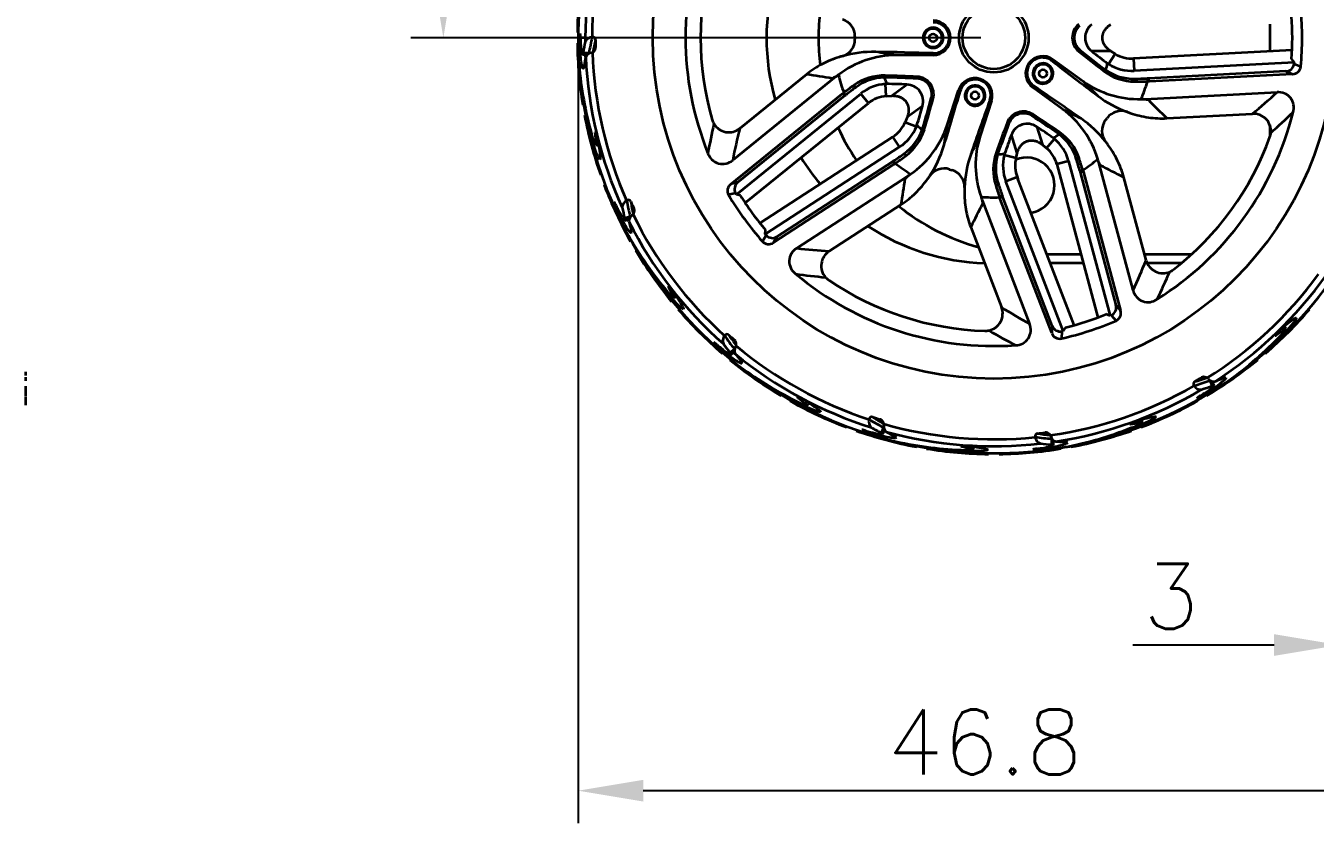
# Model space of a CAD drawing. Header units: millimetres. Extents: x 3171 to 3496, y 686 to 979.
# Drawn here: x 3382.2 to 3456.5, y 741.8 to 787.7 of the extents above; entities that cross this region are included whole.
import ezdxf

# ---------------------------------------------------------------- set-up
doc = ezdxf.new("R2010")
doc.units = ezdxf.units.MM
doc.header["$LTSCALE"] = 0.5
doc.layers.add('尺寸线', color=3, linetype='Continuous', lineweight=13)
doc.layers.add('粗实线', color=7, linetype='Continuous', lineweight=35)
doc.styles.add('数字和字母', font='romans.shx')
doc.dimstyles.new('轮趣标注1比1', dxfattribs={"dimscale": 1.5, "dimtxt": 2.5, "dimasz": 2.5, "dimexe": 1.25, "dimexo": 0.5, "dimtad": 1, "dimdec": 1, "dimdsep": 46, "dimtxsty": '数字和字母', "dimcen": 2.5, "dimadec": 0, "dimazin": 2, "dimtfac": 1, "dimtmove": 0, "dimatfit": 3, "dimfxl": 1, "dimtolj": 1, "dimarcsym": 0})

# ---------------------------------------------------------------- blocks, each defined once
blk = doc.blocks.new('*D51')
at = {"layer": 'Defpoints', "color": 0}
for p in [(3438.021, 898.746), (3406.306, 787.046), (3438.021, 787.046)]:
    blk.add_point(p, dxfattribs=at)
at = {"layer": '尺寸线', "color": 0, "lineweight": -2}
for p, q in [((3437.271, 898.746), (3404.431, 898.746)), ((3406.306, 894.996), (3406.306, 790.796)), ((3437.271, 787.046), (3404.431, 787.046))]:
    blk.add_line(p, q, dxfattribs=at)
at = {"layer": '尺寸线', "color": 0}
for points in [[(3406.931, 894.996), (3405.681, 894.996), (3406.306, 898.746)], [(3405.681, 790.796), (3406.931, 790.796), (3406.306, 787.046)]]:
    blk.add_solid(points, dxfattribs=at)
at = {"layer": '尺寸线', "color": 0, "insert": (3403.493, 842.896), "char_height": 3.75, "attachment_point": 5, "rotation": 90, "style": '数字和字母'}
blk.add_mtext('\\A1;111.7', dxfattribs=at)
blk = doc.blocks.new('*D52')
at = {"layer": 'Defpoints', "color": 0}
for p in [(3457.921, 759.708), (3460.921, 759.708), (3457.921, 752.044)]:
    blk.add_point(p, dxfattribs=at)
at = {"layer": '尺寸线', "color": 0, "lineweight": -2}
for p, q in [((3457.921, 758.958), (3457.921, 750.169)), ((3460.921, 758.958), (3460.921, 750.169)), ((3454.171, 752.044), (3446.034, 752.044)), ((3460.921, 752.044), (3457.921, 752.044)), ((3464.671, 752.044), (3468.421, 752.044))]:
    blk.add_line(p, q, dxfattribs=at)
at = {"layer": '尺寸线', "color": 0}
for points in [[(3454.171, 751.419), (3454.171, 752.669), (3457.921, 752.044)], [(3464.671, 752.669), (3464.671, 751.419), (3460.921, 752.044)]]:
    blk.add_solid(points, dxfattribs=at)
at = {"layer": '尺寸线', "color": 0, "insert": (3448.227, 754.857), "char_height": 3.75, "attachment_point": 5, "style": '数字和字母'}
blk.add_mtext('\\A1;3', dxfattribs=at)
blk = doc.blocks.new('*D53')
at = {"layer": 'Defpoints', "color": 0}
for p in [(3414.072, 787.046), (3460.921, 759.708), (3414.072, 743.646)]:
    blk.add_point(p, dxfattribs=at)
at = {"layer": '尺寸线', "color": 0, "lineweight": -2}
for p, q in [((3414.072, 786.296), (3414.072, 741.771)), ((3460.921, 758.958), (3460.921, 741.771)), ((3457.171, 743.646), (3417.822, 743.646))]:
    blk.add_line(p, q, dxfattribs=at)
at = {"layer": '尺寸线', "color": 0}
for points in [[(3417.822, 744.271), (3417.822, 743.021), (3414.072, 743.646)], [(3457.171, 743.021), (3457.171, 744.271), (3460.921, 743.646)]]:
    blk.add_solid(points, dxfattribs=at)
at = {"layer": '尺寸线', "color": 0, "insert": (3437.497, 746.459), "char_height": 3.75, "attachment_point": 5, "style": '数字和字母'}
blk.add_mtext('\\A1;46.8', dxfattribs=at)

msp = doc.modelspace()

# ---------------------------------------------------------------- linework, layer by layer
at = {"layer": '粗实线'}
for p, q in [((3453.921, 787.836), (3453.921, 786.257)), ((3414.025, 787.346), (3414.042, 787.346)), ((3414.042, 787.346), (3414.074, 787.346)), ((3414.203, 787.061), (3414.203, 787.046)), ((3414.479, 787.046), (3414.203, 787.046)), ((3415.028, 787.046), (3415.035, 787.038)), ((3435.455, 787.047), (3435.522, 787.047)), ((3414.042, 786.746), (3414.025, 786.746)), ((3414.074, 786.746), (3414.042, 786.746)), ((3414.216, 786.719), (3414.159, 786.725)), ((3414.236, 786.444), (3414.171, 786.45)), ((3414.317, 786.078), (3414.578, 786.051)), ((3414.694, 786.152), (3414.357, 786.187)), ((3414.502, 785.927), (3414.492, 786.06)), ((3414.689, 786.126), (3414.694, 786.152)), ((3415.063, 786.425), (3415.078, 786.487)), ((3434.522, 786.047), (3432.397, 786.047)), ((3434.525, 786.154), (3434.522, 786.047)), ((3442.977, 786.353), (3442.913, 786.266)), ((3444.759, 786.278), (3443.659, 786.278)), ((3445.008, 786.122), (3444.637, 785.529)), ((3445.008, 786.122), (3444.759, 786.278)), ((3455.206, 786.325), (3446.076, 785.846)), ((3440.097, 785.537), (3440.043, 785.577)), ((3441.374, 785.714), (3441.439, 785.798)), ((3441.439, 785.798), (3443.159, 784.549)), ((3444.637, 785.529), (3444.572, 785.57)), ((3446.076, 785.846), (3446.113, 785.147)), ((3455.329, 785.631), (3446.113, 785.147)), ((3455.177, 785.816), (3455.329, 785.631)), ((3455.329, 785.631), (3455.322, 785.551)), ((3455.322, 785.551), (3455.709, 785.391)), ((3428.904, 784.791), (3422.976, 779.992)), ((3427.233, 784.939), (3423.388, 781.825)), ((3431.707, 784.763), (3431.763, 784.762)), ((3431.763, 784.762), (3431.761, 784.869)), ((3433.605, 784.694), (3433.605, 784.802)), ((3437.228, 784.606), (3437.249, 784.67)), ((3444.427, 785.216), (3444.365, 785.128)), ((3444.472, 785.182), (3444.427, 785.216)), ((3446.131, 784.685), (3446.133, 784.523)), ((3446.865, 784.699), (3446.868, 784.522)), ((3446.924, 784.699), (3446.865, 784.699)), ((3454.847, 785.115), (3446.924, 784.699)), ((3446.924, 784.699), (3446.929, 784.523)), ((3455.235, 784.958), (3446.989, 784.525)), ((3454.847, 785.115), (3455.235, 784.958)), ((3414.325, 783.855), (3414.285, 783.859)), ((3422.868, 778.617), (3429.284, 783.815)), ((3423.187, 778.018), (3430.359, 783.826)), ((3429.283, 783.816), (3429.38, 783.888)), ((3429.439, 783.712), (3429.331, 783.852)), ((3429.486, 783.747), (3429.38, 783.888)), ((3430.072, 784.19), (3429.975, 784.32)), ((3430.799, 783.283), (3430.359, 783.826)), ((3431.777, 784.385), (3431.854, 784.39)), ((3431.825, 783.687), (3431.777, 784.385)), ((3432.119, 783.708), (3433.008, 784.354)), ((3435.333, 782.006), (3435.989, 784.027)), ((3436.092, 783.997), (3435.989, 784.027)), ((3440.325, 784.27), (3440.264, 784.181)), ((3441.984, 782.932), (3440.264, 784.181)), ((3446.722, 783.512), (3454.34, 783.91)), ((3446.989, 784.523), (3446.868, 784.522)), ((3414.338, 783.174), (3414.354, 783.177)), ((3414.354, 783.177), (3414.386, 783.183)), ((3423.273, 778.719), (3429.439, 783.712)), ((3423.694, 777.529), (3430.799, 783.283)), ((3429.439, 783.712), (3429.486, 783.747)), ((3431.825, 783.687), (3432.119, 783.708)), ((3433.912, 783.11), (3433.022, 782.464)), ((3434.42, 783.572), (3434.522, 783.539)), ((3437.89, 783.41), (3437.234, 781.388)), ((3437.79, 783.446), (3437.89, 783.41)), ((3414.458, 782.586), (3414.442, 782.583)), ((3414.49, 782.592), (3414.458, 782.586)), ((3433.022, 782.464), (3432.912, 782.191)), ((3440.212, 782.547), (3440.275, 782.635)), ((3447.988, 782.41), (3452.929, 782.669)), ((3432.912, 782.191), (3433.561, 781.929)), ((3433.59, 782.001), (3433.561, 781.929)), ((3433.915, 781.8), (3433.898, 781.746)), ((3433.915, 781.8), (3434.016, 781.765)), ((3438.893, 782.119), (3438.791, 782.152)), ((3440.495, 781.921), (3440.834, 780.876)), ((3441.742, 781.52), (3441.806, 781.606)), ((3453.921, 782.021), (3453.921, 781.332)), ((3414.972, 781.082), (3414.9, 781.089)), ((3415.087, 781.533), (3415.044, 781.537)), ((3415.081, 780.869), (3415.267, 780.849)), ((3415.237, 781.014), (3415.089, 781.03)), ((3415.279, 780.736), (3415.247, 780.852)), ((3432.21, 781.34), (3424.543, 776.361)), ((3432.591, 780.754), (3432.21, 781.34)), ((3439.372, 780.401), (3439.033, 781.446)), ((3440.834, 780.876), (3441.059, 780.687)), ((3441.059, 780.687), (3441.509, 781.223)), ((3441.45, 781.273), (3441.509, 781.223)), ((3441.742, 781.52), (3441.788, 781.487)), ((3432.591, 780.754), (3424.852, 775.727)), ((3432.848, 780.369), (3432.942, 780.236)), ((3438.26, 780.388), (3438.157, 780.42)), ((3438.241, 780.335), (3438.26, 780.388)), ((3438.623, 780.285), (3438.641, 780.36)), ((3439.301, 780.116), (3438.623, 780.285)), ((3439.301, 780.116), (3439.372, 780.401)), ((3442.774, 780.063), (3442.928, 780.111)), ((3432.25, 779.736), (3425.323, 775.239)), ((3432.199, 779.914), (3425.545, 775.593)), ((3432.246, 779.948), (3432.199, 779.914)), ((3432.199, 779.914), (3432.298, 779.769)), ((3432.348, 779.804), (3432.246, 779.948)), ((3432.348, 779.804), (3432.251, 779.735)), ((3442.328, 779.938), (3441.652, 779.757)), ((3441.652, 779.757), (3444.019, 770.926)), ((3442.328, 779.938), (3444.717, 771.023)), ((3443.156, 779.412), (3442.987, 779.36)), ((3442.987, 779.36), (3443.005, 779.305)), ((3443.005, 779.305), (3443.174, 779.354)), ((3443.156, 779.412), (3443.192, 779.299)), ((3446.047, 772.496), (3444.072, 779.863)), ((3415.37, 779.12), (3415.386, 779.126)), ((3415.386, 779.126), (3415.416, 779.137)), ((3423.273, 778.719), (3422.868, 778.617)), ((3426.663, 774.917), (3433.059, 779.072)), ((3438.281, 778.603), (3438.128, 778.551)), ((3439.369, 779.015), (3438.716, 778.764)), ((3442.023, 770.148), (3438.716, 778.764)), ((3442.645, 770.479), (3439.369, 779.015)), ((3443.005, 779.305), (3445.058, 771.641)), ((3443.19, 779.299), (3445.327, 771.321)), ((3446.791, 774.225), (3445.511, 779.001)), ((3415.591, 778.562), (3415.575, 778.557)), ((3415.621, 778.573), (3415.591, 778.562)), ((3423.145, 778.087), (3422.738, 777.988)), ((3423.187, 778.018), (3423.145, 778.087)), ((3423.418, 777.958), (3423.187, 778.018)), ((3438.522, 777.909), (3438.355, 777.852)), ((3438.393, 777.738), (3438.355, 777.852)), ((3438.54, 777.854), (3438.374, 777.795)), ((3438.54, 777.854), (3438.522, 777.909)), ((3441.384, 770.447), (3438.54, 777.854)), ((3417.301, 777.141), (3417.289, 777.204)), ((3428.537, 774.744), (3432.684, 777.437)), ((3437.349, 777.679), (3440.081, 770.557)), ((3441.355, 770.03), (3438.394, 777.738)), ((3416.407, 777.065), (3416.352, 777.047)), ((3416.538, 776.822), (3416.476, 776.801)), ((3417.074, 776.741), (3416.752, 776.636)), ((3416.76, 776.521), (3417.009, 776.602)), ((3416.99, 776.458), (3416.927, 776.575)), ((3417.081, 776.715), (3417.074, 776.741)), ((3424.904, 775.667), (3424.684, 775.31)), ((3424.852, 775.727), (3424.865, 775.966)), ((3424.904, 775.667), (3424.852, 775.727)), ((3436.691, 776.135), (3438.465, 771.515)), ((3417.09, 775.308), (3417.105, 775.316)), ((3417.105, 775.316), (3417.145, 775.339)), ((3425.545, 775.593), (3425.323, 775.239)), ((3417.405, 774.796), (3417.39, 774.788)), ((3417.458, 774.827), (3417.405, 774.796)), ((3417.672, 774.493), (3417.633, 774.481)), ((3443.049, 774.546), (3441.084, 774.546)), ((3449.395, 774.546), (3446.705, 774.546)), ((3443.183, 774.046), (3441.276, 774.046)), ((3443.183, 774.046), (3441.276, 774.046)), ((3448.82, 774.046), (3446.856, 774.046)), ((3448.82, 774.046), (3446.856, 774.046)), ((3419.312, 772.681), (3419.272, 772.668)), ((3419.391, 772.222), (3419.322, 772.2)), ((3419.66, 772.268), (3419.518, 772.223)), ((3419.577, 772.073), (3419.755, 772.13)), ((3419.812, 772.031), (3419.735, 772.124)), ((3419.447, 771.851), (3419.459, 771.862)), ((3419.459, 771.862), (3419.484, 771.883)), ((3419.845, 771.402), (3419.833, 771.392)), ((3419.87, 771.423), (3419.845, 771.402)), ((3445.058, 771.641), (3445.327, 771.321)), ((3456.198, 771.403), (3456.173, 771.424)), ((3456.211, 771.393), (3456.198, 771.403)), ((3441.384, 770.447), (3441.355, 770.03)), ((3444.717, 771.023), (3444.494, 771.11)), ((3444.79, 771.054), (3444.717, 771.023)), ((3444.79, 771.054), (3445.062, 770.735)), ((3454.841, 770.269), (3454.765, 770.439)), ((3454.857, 770.506), (3454.773, 770.42)), ((3441.945, 770.13), (3441.913, 769.712)), ((3442.023, 770.148), (3441.945, 770.13)), ((3442.152, 770.35), (3442.023, 770.148)), ((3454.263, 769.942), (3454.28, 769.902)), ((3454.637, 770.33), (3454.698, 770.194)), ((3454.711, 770.067), (3454.741, 770.001)), ((3422.336, 769.137), (3422.292, 769.098)), ((3422.554, 768.968), (3422.505, 768.924)), ((3423.077, 769.112), (3422.825, 768.885)), ((3422.879, 768.783), (3423.074, 768.959)), ((3423.093, 769.091), (3423.077, 769.112)), ((3423.121, 769.569), (3423.084, 769.622)), ((3422.368, 768.857), (3422.378, 768.869)), ((3422.378, 768.869), (3422.399, 768.894)), ((3422.838, 768.484), (3422.827, 768.471)), ((3422.859, 768.508), (3422.838, 768.484)), ((3423.115, 768.819), (3423.01, 768.901)), ((3453.205, 768.485), (3453.185, 768.509)), ((3453.216, 768.472), (3453.205, 768.485)), ((3453.644, 768.895), (3453.665, 768.87)), ((3453.665, 768.87), (3453.676, 768.858)), ((3382.245, 767.58), (3382.245, 767.794)), ((3382.245, 767.278), (3382.245, 767.487)), ((3450.038, 767.475), (3449.977, 767.456)), ((3452.633, 768.12), (3452.649, 768.084)), ((3382.245, 766.407), (3382.245, 766.959)), ((3424.537, 767.301), (3424.507, 767.275)), ((3450.435, 766.749), (3450.462, 766.69)), ((3450.484, 767.3), (3450.459, 767.291)), ((3450.459, 767.291), (3450.597, 766.982)), ((3450.711, 767.002), (3450.605, 767.241)), ((3450.75, 767.237), (3450.64, 767.162)), ((3382.245, 765.986), (3382.245, 766.368)), ((3382.245, 765.879), (3382.245, 765.984)), ((3425.764, 766.415), (3425.772, 766.429)), ((3425.772, 766.429), (3425.788, 766.457)), ((3426.292, 766.129), (3426.284, 766.115)), ((3426.308, 766.157), (3426.292, 766.129)), ((3426.773, 766.314), (3426.741, 766.285)), ((3427.258, 766.078), (3427.147, 765.978)), ((3427.262, 765.865), (3427.401, 765.99)), ((3427.493, 765.923), (3427.385, 765.976)), ((3449.752, 766.13), (3449.735, 766.158)), ((3449.76, 766.116), (3449.752, 766.13)), ((3450.207, 766.594), (3450.23, 766.541)), ((3450.255, 766.458), (3450.271, 766.43)), ((3450.271, 766.43), (3450.279, 766.416)), ((3427.031, 765.926), (3426.977, 765.878)), ((3429.533, 764.6), (3429.538, 764.615)), ((3429.538, 764.615), (3429.549, 764.646)), ((3431.518, 765.02), (3431.463, 765.053)), ((3431.663, 764.584), (3431.525, 764.275)), ((3431.686, 764.572), (3431.663, 764.584)), ((3445.902, 764.814), (3445.902, 764.771)), ((3446.362, 764.747), (3446.362, 764.674)), ((3446.402, 765.017), (3446.402, 764.868)), ((3446.494, 764.646), (3446.505, 764.616)), ((3446.505, 764.616), (3446.511, 764.6)), ((3446.674, 765.088), (3446.562, 765.044)), ((3446.562, 764.878), (3446.562, 765.065)), ((3430.102, 764.41), (3430.097, 764.395)), ((3430.113, 764.44), (3430.102, 764.41)), ((3430.976, 764.305), (3430.952, 764.252)), ((3431.244, 764.239), (3431.218, 764.18)), ((3431.617, 764.203), (3431.723, 764.443)), ((3431.817, 764.332), (3431.688, 764.364)), ((3441.039, 764.279), (3440.975, 764.287)), ((3441.375, 763.938), (3441.349, 763.94)), ((3441.349, 763.94), (3441.349, 763.601)), ((3441.461, 763.573), (3441.461, 763.835)), ((3441.592, 763.772), (3441.461, 763.749)), ((3443.671, 763.814), (3443.671, 763.773)), ((3445.941, 764.411), (3445.93, 764.441)), ((3445.947, 764.395), (3445.941, 764.411)), ((3433.559, 763.467), (3433.562, 763.483)), ((3433.562, 763.483), (3433.574, 763.549)), ((3433.733, 763.524), (3433.717, 763.487)), ((3434.153, 763.379), (3434.15, 763.363)), ((3434.159, 763.411), (3434.153, 763.379)), ((3436.178, 763.531), (3436.16, 763.492)), ((3436.571, 763.282), (3436.542, 763.216)), ((3436.717, 763.513), (3436.656, 763.377)), ((3436.807, 763.32), (3436.883, 763.491)), ((3436.995, 763.467), (3436.875, 763.472)), ((3437.722, 763.067), (3437.722, 763.099)), ((3437.722, 763.05), (3437.722, 763.067)), ((3438.322, 763.099), (3438.322, 763.067)), ((3438.322, 763.067), (3438.322, 763.05)), ((3440.835, 763.406), (3440.835, 763.348)), ((3441.107, 763.455), (3441.107, 763.389)), ((3441.89, 763.379), (3441.885, 763.411)), ((3441.893, 763.363), (3441.89, 763.379)), ((3442.474, 763.524), (3442.481, 763.483)), ((3442.481, 763.483), (3442.484, 763.467))]:
    msp.add_line(p, q, dxfattribs=at)
for centre, radius in [((3438.021, 787.046), 19.65), ((3438.021, 787.046), 2), ((3438.021, 787.046), 1.8), ((3434.521, 787.046), 0.225), ((3440.853, 784.989), 0.225), ((3436.94, 783.717), 0.225)]:
    msp.add_circle(centre, radius, dxfattribs=at)
for centre, radius, start, end in [((3438.021, 787.046), 23.143, 158.09081, 179.90885), ((3438.021, 787.046), 23.542, 158.72335, 180.00153), ((3438.021, 787.046), 23.949, 163.64667, 180.00153), ((3438.021, 787.046), 17.765, 157.97954, 202.02353), ((3438.021, 787.046), 16.9, 163.76462, 196.23844), ((3438.021, 787.046), 23.998, 170.71782, 179.28525), ((3438.021, 787.046), 23.981, 170.71831, 179.28476), ((3437.921, 787.046), 13, 164.04772, 195.95535), ((3437.921, 787.046), 13, 164.04772, 195.95535), ((3440.421, 787.046), 12.5, 172.75384, 180), ((3438.021, 787.046), 17.2, 355.89776, 4.1053), ((3438.021, 787.046), 17.765, 354.65543, 5.34763), ((3429.022, 787.14), 1, 359.40437, 74.18156), ((3434.521, 787.046), 0.587, 0.00153, 180.00153), ((3434.521, 787.046), 0.524, 0.00153, 180.00153), ((3434.517, 787.04), 1.005, 0.36418, 89.7035), ((3434.552, 787.035), 0.903, 0.71004, 91.65888), ((3443.542, 787.046), 1.003, 128.87957, 231.1235), ((3443.535, 787.046), 0.89, 128.8535, 231.14957), ((3444.261, 787.046), 0.976, 128.07571, 231.92736), ((3438.021, 787.046), 23.949, 180.00153, 183.73697), ((3414.952, 787.094), 0.798, 165.41963, 183.49678), ((3419.274, 786.928), 5.12, 178.68393, 182.26953), ((3413.412, 787.102), 0.792, 357.00165, 14.11349), ((3436.633, 787.762), 22.441, 181.82867, 182.49171), ((3424.12, 784.601), 9.891, 167.04572, 170.76826), ((3438.021, 787.046), 23.542, 180.00153, 180.55569), ((3414.899, 786.619), 0.464, 92.64447, 154.6029), ((3424.416, 784.634), 9.84, 165.59419, 171.12875), ((3414.923, 786.938), 0.151, 45.74006, 104.15243), ((3424.52, 784.461), 9.765, 165.36785, 169.66648), ((3414.9, 786.932), 0.172, 358.68423, 38.29451), ((3438.021, 787.046), 22.95, 180.29524, 181.3955), ((3440.421, 787.046), 12.5, 180, 187.24865), ((3429.022, 786.952), 1, 285.79188, 0.59908), ((3438.021, 787.046), 8, 179.40437, 180.59908), ((3434.521, 787.046), 0.587, 180.00153, 0.00153), ((3434.521, 787.046), 0.524, 180.00153, 0.00153), ((3434.517, 787.051), 1.005, 270.26966, 359.73342), ((3434.552, 787.056), 0.903, 268.309, 359.40047), ((3438.021, 787.046), 23.998, 180.71782, 189.28525), ((3438.021, 787.046), 23.981, 180.71831, 189.28476), ((3436.619, 787.644), 22.479, 182.34188, 183.04296), ((3414.221, 786.176), 0.136, 314.27957, 4.77576), ((3414.878, 785.781), 0.4, 96.63653, 158.49827), ((3414.669, 785.933), 0.22, 73.73504, 83.4925), ((3414.745, 786.497), 0.33, 285.21961, 296.66319), ((3414.737, 786.51), 0.345, 296.93796, 345.45916), ((3438.021, 787.046), 23.143, 182.09081, 203.90885), ((3414.826, 786.482), 0.252, 346.30616, 1.09627), ((3432.417, 780.548), 5.498, 90.20719, 127.46622), ((3431.08, 779.631), 6.605, 88.83023, 105.68813), ((3426.736, 534.856), 251.418, 88.22465, 88.9794), ((3397.247, 568.841), 220.031, 80.80757, 81.11926), ((3490.233, 845.165), 75.553, 231.22105, 232.61996), ((3490.446, 845.379), 75.745, 231.19358, 232.5878), ((3488.867, 843.592), 72.998, 231.73474, 232.64106), ((3445.98, 787.678), 1.834, 238.00153, 273.00153), ((3436.003, 787.371), 21.961, 184.92516, 195.51222), ((3414.206, 785.426), 0.222, 315.02291, 6.32311), ((3424.127, 784.086), 9.796, 169.16382, 171.99017), ((3438.021, 787.046), 23.542, 182.72335, 204.55569), ((3430.653, 780.704), 5.444, 117.70003, 128.92423), ((3430.908, 780.224), 5.987, 107.49943, 117.72423), ((3431.025, 779.874), 6.356, 105.80846, 107.56168), ((3440.86, 784.991), 1.005, 144.36418, 233.7035), ((3440.834, 785.016), 0.903, 144.71004, 235.65888), ((3440.853, 784.983), 1.005, 54.26966, 143.73342), ((3440.822, 784.999), 0.903, 52.309, 143.40047), ((3440.853, 784.989), 0.587, 144.00153, 324.00153), ((3440.853, 784.989), 0.524, 144.00153, 324.00153), ((3440.853, 784.989), 0.587, 324.00153, 144.00153), ((3440.853, 784.989), 0.524, 324.00153, 144.00153), ((3595.384, 984.439), 251.418, 232.22465, 232.9794), ((3438.021, 787.046), 6.715, 343.88071, 347.29893), ((3445.98, 787.678), 2.534, 238.00153, 273.00153), ((3454.837, 785.602), 0.488, 271.18372, 353.94255), ((3455.224, 785.446), 0.488, 271.19797, 353.54419), ((3393.46, 565.937), 221.591, 80.84467, 81.23348), ((3430.86, 780.324), 4.876, 113.62889, 116.05141), ((3432.12, 780.57), 5.305, 125.05872, 127.24537), ((3438.021, 787.046), 9.2, 193.41131, 200.07836), ((3431.695, 781.906), 2.964, 88.71327, 125.47523), ((3431.803, 781.871), 2.894, 91.90225, 126.73094), ((3438.021, 787.046), 6.715, 199.88071, 203.29893), ((3429.942, 709.338), 75.553, 87.22105, 88.61996), ((3429.896, 709.04), 75.745, 87.19358, 88.5878), ((3433.554, 783.801), 1.003, 344.87957, 87.1235), ((3433.56, 783.805), 0.89, 344.8535, 87.14957), ((3436.944, 783.712), 1.005, 72.36418, 161.7035), ((3436.959, 783.743), 0.903, 72.71004, 163.65888), ((3436.94, 783.75), 0.903, 340.309, 71.40047), ((3436.933, 783.716), 1.005, 342.26977, 71.71714), ((3446.375, 789.009), 5.498, 234.20719, 271.46622), ((3599.266, 939.611), 220.031, 224.80757, 225.11926), ((3446.161, 787.486), 2.964, 232.71327, 269.47523), ((3446.094, 787.578), 2.894, 235.90225, 270.73094), ((3444.936, 866.312), 81.636, 270.83852, 271.35411), ((3436.07, 787.239), 22.045, 188.81702, 196.19708), ((3438.021, 787.046), 23.949, 187.64667, 207.73697), ((3459.809, 742.613), 51.279, 125.57749, 126.39852), ((3479.018, 718.854), 81.636, 126.83852, 127.35411), ((3431.953, 781.857), 2.534, 94.00153, 129.00153), ((3430.123, 711.413), 72.998, 87.73474, 88.64106), ((3432.973, 783.378), 0.976, 344.07571, 87.92736), ((3194.57, 854.266), 251.537, 343.02383, 343.77822), ((3436.94, 783.717), 0.587, 72.00153, 252.00153), ((3436.94, 783.717), 0.524, 72.00153, 252.00153), ((3436.94, 783.717), 0.587, 252.00153, 72.00153), ((3436.94, 783.717), 0.524, 252.00153, 72.00153), ((3298.861, 576.282), 251.537, 55.02383, 55.77822), ((3446.512, 835.8), 51.279, 269.57749, 270.39852), ((3438.021, 787.046), 9.2, 337.41131, 344.07836), ((3430.791, 809.309), 34.636, 309.72406, 312.83572), ((3454.418, 783.028), 0.886, 342.08119, 95.07557), ((3431.953, 781.857), 1.834, 94.00153, 129.00153), ((3363.648, 802.902), 72.998, 343.36201, 344.26833), ((3361.318, 803.421), 75.748, 343.41529, 344.80946), ((3361.619, 803.371), 75.553, 343.38311, 344.78201), ((3674.381, 698.383), 251.418, 160.22465, 160.9794), ((3447.995, 788.965), 6.605, 232.83023, 249.68813), ((3446.603, 788.817), 5.305, 269.05872, 271.24537), ((3447.766, 788.275), 4.876, 257.62889, 260.05141), ((3604.036, 939.735), 221.591, 224.84467, 225.23348), ((3438.021, 787.046), 23.998, 190.71782, 199.28525), ((3438.021, 787.046), 23.981, 190.71831, 199.28476), ((3422.755, 782.6), 1, 196.23844, 210.21152), ((3439.727, 781.795), 1.003, 56.87957, 159.1235), ((3439.725, 781.802), 0.89, 56.8535, 159.14957), ((3398.745, 719.157), 75.748, 55.41529, 56.80946), ((3398.885, 719.428), 75.553, 55.38311, 56.78201), ((3438.736, 778.495), 5.498, 16.53641, 53.79641), ((3342.75, 586.517), 220.059, 62.88408, 63.19572), ((3439.296, 776.985), 6.581, 38.2888, 55.20552), ((3438.021, 787.046), 8, 323.40437, 324.59908), ((3445.357, 781.833), 1, 69.79188, 144.59908), ((3447.897, 788.737), 6.356, 249.80846, 251.56168), ((3447.786, 788.384), 5.987, 251.49943, 261.72423), ((3447.71, 787.846), 5.444, 261.70003, 272.92423), ((3438.021, 787.046), 17.765, 301.97954, 346.02353), ((3452.985, 781.67), 1, 354.21152, 93.00153), ((3429.896, 808.868), 36.404, 311.41978, 314.16763), ((3415.096, 781.557), 0.0553, 142.49747, 200.50093), ((3412.772, 780.527), 2.516, 6.60833, 24.99652), ((3457.421, 774.168), 36.404, 167.41978, 170.16763), ((3422.755, 782.6), 1, 210.21152, 309.00153), ((3456.956, 773.285), 34.636, 165.72406, 168.83572), ((3440.421, 787.046), 12.5, 204.49579, 214.43776), ((3431.211, 782.879), 1.834, 303.00153, 338.00153), ((3431.211, 782.879), 2.534, 303.00153, 338.00153), ((3431.178, 782.73), 2.893, 305.26587, 340.10708), ((3431.179, 782.617), 2.963, 306.52209, 343.29556), ((3430.11, 783.723), 5.498, 304.53641, 341.79641), ((3438.021, 787.046), 6.715, 228.70414, 232.12236), ((3217.866, 815.688), 220.059, 350.88408, 351.19572), ((3509.43, 755.349), 75.553, 159.22105, 160.61996), ((3509.699, 755.213), 75.745, 159.19358, 160.5878), ((3439.95, 781.111), 0.976, 56.07571, 159.92736), ((3399.959, 721.213), 72.998, 55.36201, 56.26833), ((3440.119, 779.17), 2.963, 18.52209, 55.29556), ((3445.247, 781.681), 1, 143.40437, 218.18156), ((3452.985, 781.67), 1, 340.23844, 354.21152), ((3416.682, 781.834), 1.871, 190.37839, 211.06247), ((3427.08, 782.332), 12.062, 183.77628, 186.1958), ((3414.9, 780.96), 0.202, 333.24836, 20.29524), ((3428.846, 782.725), 6.581, 326.2888, 343.20552), ((3632.946, 680.838), 220.031, 152.80757, 153.11926), ((3442.469, 779.708), 5.498, 162.20719, 199.46622), ((3507.512, 756.162), 72.998, 159.73474, 160.64106), ((3438.021, 787.046), 6.715, 300.70414, 304.12236), ((3439.881, 779.282), 2.534, 15.00153, 50.00153), ((3440.011, 779.205), 2.893, 17.26587, 52.10708), ((3439.405, 777.087), 6.431, 36.53732, 38.18101), ((3439.748, 777.335), 6.008, 26.3483, 36.58568), ((3438.021, 787.046), 16.9, 307.76462, 340.23844), ((3427.251, 781.892), 12.028, 185.12695, 187.56527), ((3422.394, 780.659), 0.886, 198.08119, 311.07557), ((3437.921, 787.046), 13, 212.12004, 220.40426), ((3437.921, 787.046), 13, 212.12004, 220.40426), ((3385.814, 847.131), 81.667, 304.64906, 305.16445), ((3402.494, 821.496), 51.279, 305.60455, 306.42558), ((3442.929, 778.153), 6.605, 160.83023, 177.68813), ((3440.955, 779.441), 2.964, 160.71327, 197.47523), ((3441.022, 779.533), 2.894, 163.90225, 198.73094), ((3438.021, 787.046), 6.715, 271.88071, 275.29893), ((3441.081, 779.672), 2.534, 166.00153, 201.00153), ((3441.081, 779.672), 1.834, 166.00153, 201.00153), ((3439.921, 778.546), 1.6, 278.43933, 113.68653), ((3439.881, 779.282), 1.834, 15.00153, 50.00153), ((3394.278, 763.903), 51.279, 17.60455, 18.42558), ((3438.021, 787.046), 9.2, 231.9247, 238.59175), ((3435.151, 778.516), 1, 71.40437, 146.18156), ((3438.021, 787.046), 8, 251.40437, 252.59908), ((3435.33, 778.458), 1, 357.79188, 72.59908), ((3364.744, 755.962), 81.667, 16.64906, 17.16445), ((3438.021, 787.046), 9.2, 303.9247, 310.59175), ((3438.989, 778.338), 5.305, 16.75426, 18.94442), ((3439.853, 777.391), 4.889, 27.96971, 30.38201), ((3344.174, 582.078), 221.467, 62.76964, 63.15868), ((3440.253, 777.584), 5.445, 15.08008, 26.35704), ((3423.163, 778.229), 0.488, 127.19797, 209.54419), ((3423.568, 778.33), 0.488, 127.18372, 209.94255), ((3214.084, 812.961), 221.467, 350.76964, 351.15868), ((3429.405, 782.32), 4.889, 315.96971, 318.38201), ((3430.038, 783.434), 5.305, 304.75426, 306.94442), ((3429.319, 782.403), 6.008, 314.3483, 324.58568), ((3428.977, 782.652), 6.431, 324.53732, 326.18101), ((3515.544, 804.964), 81.636, 198.83852, 199.35411), ((3437.921, 778.546), 1.55, 9.5497, 27.90196), ((3437.921, 778.546), 1.55, 9.5497, 27.90196), ((3438.021, 787.046), 23.998, 200.71782, 209.28525), ((3438.021, 787.046), 23.981, 200.71831, 209.28476), ((3438.021, 787.046), 17.765, 210.65543, 221.34763), ((3438.021, 787.046), 17.2, 211.89776, 220.1053), ((3429.712, 781.999), 5.445, 303.08008, 314.35704), ((3442.68, 778.176), 6.356, 177.80846, 179.56168), ((3442.311, 778.173), 5.987, 179.49943, 189.72423), ((3438.021, 787.046), 9.2, 265.41131, 272.07836), ((3442.357, 779.432), 5.305, 197.05872, 199.24537), ((3487.012, 794.037), 51.279, 197.57749, 198.39852), ((3418.377, 778.166), 2.313, 194.75299, 208.91584), ((3415.517, 777.088), 0.792, 21.00327, 38.111), ((3436.462, 787.135), 22.441, 205.79047, 206.49171), ((3417.072, 777.251), 0.464, 116.64447, 178.6029), ((3426.316, 779.158), 9.891, 191.04572, 194.76826), ((3416.963, 777.553), 0.149, 19.76213, 128.19377), ((3426.573, 779.309), 9.84, 189.59419, 195.12875), ((3438.021, 787.046), 22.95, 204.29524, 205.3955), ((3426.739, 779.193), 9.765, 189.36785, 193.66648), ((3416.968, 777.085), 0.345, 320.93796, 9.45916), ((3417.061, 777.097), 0.252, 10.30616, 25.09627), ((3440.421, 787.046), 12.5, 230.91542, 254.74419), ((3441.776, 778.079), 5.444, 189.70003, 200.92423), ((3634.539, 676.34), 221.591, 152.84467, 153.23348), ((3442.201, 778.158), 4.876, 185.62889, 188.05141), ((3436.497, 787.022), 22.479, 206.34188, 207.04296), ((3416.633, 776.571), 0.136, 338.27959, 28.77575), ((3417.393, 776.477), 0.4, 120.63653, 182.49827), ((3426.533, 778.691), 9.796, 193.16382, 195.99017), ((3438.021, 787.046), 23.542, 206.72335, 228.55569), ((3417.141, 776.531), 0.22, 97.73504, 107.4925), ((3416.981, 777.077), 0.33, 309.21961, 320.66319), ((3438.021, 787.046), 23.143, 206.09081, 227.90885), ((3436.045, 786.522), 21.961, 208.92516, 219.51222), ((3416.923, 775.88), 0.222, 339.02293, 30.3231), ((3425.266, 775.993), 0.488, 222.05546, 304.8244), ((3437.921, 787.046), 13, 236.61095, 268.10094), ((3437.921, 787.046), 13, 236.61095, 268.10094), ((3438.021, 787.046), 23.949, 209.28379, 210.71928), ((3425.044, 775.639), 0.488, 222.46371, 304.80026), ((3427.118, 774.157), 0.886, 120.9273, 233.92207), ((3430.784, 809.306), 34.635, 263.16732, 266.28084), ((3438.021, 787.046), 23.998, 210.71782, 219.28525), ((3438.021, 787.046), 23.981, 210.71831, 219.28476), ((3436.16, 786.428), 22.045, 212.81702, 220.19708), ((3438.021, 787.046), 23.949, 211.64667, 231.73697), ((3429.076, 773.901), 1, 123.00153, 221.79154), ((3414.614, 787.042), 34.635, 335.16732, 338.28084), ((3447.759, 774.477), 1, 195.00153, 293.79154), ((3438.021, 787.046), 23.949, 307.64667, 327.73697), ((3438.021, 787.046), 17.765, 229.97954, 274.02353), ((3431.767, 809.475), 36.403, 261.8354, 264.58332), ((3414.757, 788.029), 36.403, 333.8354, 336.58332), ((3447.759, 774.477), 1, 293.79154, 307.76462), ((3438.021, 787.046), 23.143, 302.09081, 323.90885), ((3438.021, 787.046), 23.542, 302.72335, 324.55569), ((3419.311, 772.707), 0.0553, 166.50706, 224.49333), ((3417.607, 770.821), 2.516, 30.6084, 48.99645), ((3429.944, 778.289), 12.062, 207.77628, 210.1958), ((3429.076, 773.901), 1, 221.79154, 235.76462), ((3438.021, 787.046), 16.9, 235.76462, 268.23844), ((3420.647, 773.606), 1.871, 214.37821, 235.06275), ((3419.374, 772.082), 0.202, 357.24982, 44.29428), ((3430.279, 777.957), 12.028, 209.12695, 211.56527), ((3446.91, 772.694), 0.886, 192.9273, 305.92207), ((3438.021, 787.046), 23.998, 220.71782, 229.28525), ((3438.021, 787.046), 23.981, 220.71831, 229.28476), ((3437.532, 771.154), 1, 282.21152, 21.00153), ((3456.96, 800.802), 34.636, 237.72406, 240.83572), ((3444.591, 771.5), 0.488, 294.05546, 16.8244), ((3444.86, 771.18), 0.488, 294.46371, 16.80026), ((3438.021, 787.046), 23.981, 310.71831, 319.28476), ((3438.021, 787.046), 23.998, 310.71782, 319.28525), ((3439.266, 770.21), 0.886, 270.0812, 23.07557), ((3441.844, 770.607), 0.488, 199.18372, 281.94255), ((3438.021, 787.046), 17.765, 282.65543, 293.34763), ((3438.021, 787.046), 17.2, 283.89776, 292.1053), ((3456.291, 768.44), 2.516, 126.6084, 144.99645), ((3447.87, 780.296), 12.028, 305.12695, 307.56527), ((3422.867, 769.577), 0.464, 140.64447, 202.6029), ((3422.645, 769.809), 0.149, 43.76213, 152.19377), ((3430.71, 775.322), 9.84, 213.59419, 219.12875), ((3438.021, 787.046), 22.95, 228.29524, 229.3955), ((3430.908, 775.283), 9.765, 213.36785, 217.66648), ((3437.532, 771.154), 1, 268.23844, 282.21152), ((3456.264, 801.517), 36.404, 239.41978, 242.16763), ((3441.816, 770.19), 0.488, 199.19797, 281.54419), ((3438.749, 785.136), 21.961, 304.92516, 315.51222), ((3438.83, 785.26), 22.045, 308.81702, 316.19708), ((3454.238, 769.937), 0.0553, 262.50714, 320.49329), ((3447.574, 779.929), 12.062, 303.77628, 306.1958), ((3453.204, 771.172), 1.871, 310.37821, 331.06275), ((3454.853, 770.065), 0.202, 93.24984, 140.29427), ((3423.687, 770.943), 2.313, 218.75299, 232.91584), ((3421.513, 768.795), 0.792, 45.00327, 62.111), ((3436.561, 786.494), 22.441, 229.79047, 230.49171), ((3436.639, 786.404), 22.479, 230.34188, 231.04296), ((3430.537, 775.079), 9.891, 215.04572, 218.76826), ((3423.475, 769.001), 0.4, 144.63653, 206.49827), ((3423.223, 768.947), 0.22, 121.73504, 131.4925), ((3422.92, 769.432), 0.252, 34.30616, 49.09627), ((3422.84, 769.383), 0.345, 344.93796, 33.45916), ((3422.855, 769.381), 0.33, 333.21961, 344.66319), ((3438.021, 787.046), 23.143, 230.09081, 251.90885), ((3422.742, 768.777), 0.136, 2.2796, 52.77575), ((3438.021, 787.046), 23.998, 230.71782, 239.28525), ((3438.021, 787.046), 23.981, 230.71831, 239.28476), ((3430.924, 774.74), 9.796, 217.16382, 219.99017), ((3438.021, 787.046), 23.542, 230.72335, 252.55569), ((3436.429, 785.763), 21.961, 232.92516, 243.51222), ((3423.289, 768.264), 0.222, 3.02294, 54.32309), ((3438.021, 787.046), 23.981, 300.71831, 309.28476), ((3438.021, 787.046), 23.998, 300.71782, 309.28525), ((3438.021, 787.046), 22.95, 300.29524, 301.3955), ((3447.01, 776.646), 9.765, 285.36785, 289.66648), ((3450.107, 767.241), 0.252, 106.30616, 121.09627), ((3450.128, 767.15), 0.345, 56.93796, 105.45916), ((3451.332, 767.231), 0.222, 75.02294, 126.32309), ((3436.573, 785.725), 22.045, 236.81702, 244.19708), ((3438.021, 787.046), 23.949, 235.64667, 255.73697), ((3438.021, 787.046), 23.143, 278.09081, 299.90885), ((3438.021, 787.046), 23.542, 278.72335, 300.55569), ((3438.021, 787.046), 23.949, 283.64667, 303.73697), ((3449.663, 767.096), 0.149, 115.76213, 224.19377), ((3446.912, 776.47), 9.84, 285.59419, 291.12875), ((3449.952, 767.236), 0.464, 212.64447, 274.6029), ((3447.09, 776.23), 9.891, 287.04572, 290.76826), ((3450.135, 767.163), 0.33, 45.21961, 56.66319), ((3450.688, 767.636), 0.4, 216.63653, 278.49827), ((3450.661, 767.379), 0.22, 193.73504, 203.4925), ((3450.675, 766.87), 0.136, 74.27959, 124.77575), ((3447.532, 776.494), 9.796, 289.16382, 291.99017), ((3438.021, 787.046), 23.998, 240.71782, 249.28525), ((3438.021, 787.046), 23.981, 240.71831, 249.28476), ((3427.616, 767.701), 1.871, 238.37821, 259.06275), ((3426.761, 766.336), 0.0553, 190.50723, 248.49323), ((3425.971, 763.921), 2.516, 54.60839, 72.99645), ((3434.204, 775.761), 12.062, 231.77628, 234.1958), ((3427.073, 765.791), 0.202, 21.24983, 68.29427), ((3434.645, 775.594), 12.028, 233.12695, 235.56527), ((3438.021, 787.046), 23.981, 290.71831, 299.28476), ((3438.021, 787.046), 23.998, 290.71782, 299.28525), ((3448.906, 768.438), 2.313, 290.75299, 304.91584), ((3450.278, 765.706), 0.792, 117.00327, 134.111), ((3438.095, 785.486), 22.441, 301.79047, 302.49171), ((3438.205, 785.533), 22.479, 302.34188, 303.04296), ((3431.282, 764.924), 0.464, 164.64447, 226.6029), ((3430.985, 765.045), 0.149, 67.76213, 176.19377), ((3436.111, 773.362), 9.84, 237.59419, 243.12875), ((3436.051, 773.069), 9.891, 239.04572, 242.76826), ((3438.021, 787.046), 22.95, 252.29524, 253.3955), ((3436.308, 773.407), 9.765, 237.36785, 241.66648), ((3431.39, 764.812), 0.252, 58.30616, 73.09627), ((3431.336, 764.736), 0.345, 8.93796, 57.45916), ((3431.864, 764.493), 0.22, 145.73504, 155.4925), ((3432.073, 764.645), 0.4, 168.63653, 230.49827), ((3431.351, 764.74), 0.33, 357.21961, 8.66319), ((3438.021, 787.046), 23.143, 254.09081, 275.90885), ((3437.909, 785.005), 21.961, 280.92516, 291.51222), ((3438.034, 785.086), 22.045, 284.81702, 292.19708), ((3447.144, 762.617), 2.516, 102.60834, 120.99651), ((3445.877, 764.821), 0.0553, 238.49733, 296.50104), ((3443.853, 776.658), 12.062, 279.77628, 282.1958), ((3445.435, 766.369), 1.871, 286.37839, 307.06247), ((3446.491, 764.687), 0.202, 69.24835, 116.29524), ((3444.273, 776.874), 12.028, 281.12695, 283.56527), ((3438.021, 787.046), 23.998, 250.71782, 259.28525), ((3438.021, 787.046), 23.981, 250.71831, 259.28476), ((3431.476, 766.505), 2.313, 242.75299, 256.91584), ((3430.363, 763.658), 0.792, 69.00327, 86.111), ((3436.912, 785.947), 22.441, 253.79047, 254.49171), ((3437.019, 785.897), 22.479, 254.34188, 255.04296), ((3431.494, 764.142), 0.136, 26.27958, 76.77576), ((3436.543, 772.918), 9.796, 241.16382, 243.99017), ((3438.021, 787.046), 23.542, 254.72335, 276.55569), ((3437.089, 785.227), 21.961, 256.92516, 267.51222), ((3432.202, 763.896), 0.222, 27.02292, 78.3231), ((3440.542, 764.085), 0.149, 91.76213, 200.19377), ((3441.842, 773.768), 9.84, 261.59419, 267.12875), ((3440.863, 764.096), 0.464, 188.64447, 250.6029), ((3438.021, 787.046), 22.95, 276.29524, 277.3955), ((3442.003, 773.889), 9.765, 261.36785, 265.66648), ((3441.006, 764.037), 0.252, 82.30616, 97.09627), ((3440.989, 763.945), 0.345, 32.93796, 81.45916), ((3441.001, 763.955), 0.33, 21.21961, 32.66319), ((3441.698, 764.162), 0.4, 192.63653, 254.49827), ((3441.569, 763.938), 0.22, 169.73504, 179.4925), ((3442.417, 773.538), 9.796, 265.16382, 267.99017), ((3442.121, 763.531), 0.222, 51.02291, 102.32311), ((3438.021, 787.046), 23.981, 280.71831, 289.28476), ((3438.021, 787.046), 23.998, 280.71782, 289.28525), ((3438.021, 787.046), 23.949, 259.28379, 259.64667), ((3437.235, 785.25), 22.045, 260.81702, 268.19708), ((3438.021, 787.046), 23.949, 259.64667, 279.73697), ((3438.021, 787.046), 23.998, 260.71782, 269.28525), ((3438.021, 787.046), 23.981, 260.71831, 269.28476), ((3436.419, 761.019), 2.516, 78.6084, 96.99644), ((3436.158, 763.547), 0.0553, 214.50705, 272.49334), ((3436.384, 765.141), 1.871, 262.37839, 283.06247), ((3439.124, 775.184), 12.062, 255.77628, 258.1958), ((3436.665, 763.176), 0.202, 45.24837, 92.29523), ((3439.595, 775.211), 12.028, 257.12695, 259.56527), ((3438.021, 787.046), 23.981, 270.71831, 279.28476), ((3438.021, 787.046), 23.998, 270.71782, 279.28525), ((3440.538, 762.566), 0.792, 93.00327, 110.111), ((3440.397, 765.619), 2.313, 266.75299, 280.91585), ((3437.455, 785.591), 22.441, 277.79047, 278.49171), ((3441.906, 773.477), 9.891, 263.04572, 266.76826), ((3437.573, 785.589), 22.479, 278.34188, 279.04296), ((3441.374, 763.468), 0.136, 50.27957, 100.77576), ((3438.021, 787.046), 23.949, 279.73697, 280.71928)]:
    msp.add_arc(centre, radius, start, end, dxfattribs=at)
for points in [[(3444.759, 786.278), (3444.279, 786.578), (3444.279, 787.046), (3444.279, 787.515), (3444.759, 787.815)], [(3432.119, 783.708), (3432.683, 783.747), (3432.959, 783.368), (3433.234, 782.989), (3433.022, 782.464)], [(3439.372, 780.401), (3439.509, 780.95), (3439.955, 781.095), (3440.401, 781.24), (3440.834, 780.876)]]:
    msp.add_rational_spline(points, [1, 0.905466332963, 1, 0.905466332963, 1], degree=2, knots=[0, 0, 0, 0.5, 0.5, 1, 1, 1], dxfattribs=at)
for points in [[(3414.213, 786.786), (3414.231, 786.373), (3414.277, 786.082), (3414.316, 786.079)], [(3415.319, 780.04), (3415.258, 780.046), (3415.076, 780.48), (3414.9, 781.089)], [(3415.328, 780.308), (3415.351, 780.131), (3415.349, 780.036), (3415.319, 780.04)], [(3416.377, 777.125), (3416.562, 776.755), (3416.722, 776.508), (3416.759, 776.521)], [(3420.132, 771.412), (3420.073, 771.393), (3419.731, 771.715), (3419.322, 772.2)], [(3420.03, 771.66), (3420.124, 771.508), (3420.16, 771.421), (3420.132, 771.412)], [(3455.44, 770.889), (3455.465, 770.833), (3455.18, 770.458), (3454.741, 770.001)], [(3455.203, 770.762), (3455.345, 770.871), (3455.428, 770.916), (3455.44, 770.889)], [(3422.284, 769.179), (3422.603, 768.916), (3422.85, 768.756), (3422.878, 768.782)], [(3450.15, 766.558), (3450.499, 766.78), (3450.728, 766.965), (3450.712, 767.001)], [(3428.038, 765.487), (3427.992, 765.446), (3427.548, 765.601), (3426.977, 765.878)], [(3427.844, 765.673), (3427.991, 765.572), (3428.06, 765.507), (3428.038, 765.487)], [(3447.094, 765.182), (3447.268, 765.224), (3447.362, 765.231), (3447.362, 765.201)], [(3447.362, 765.201), (3447.362, 765.139), (3446.949, 764.913), (3446.362, 764.674)], [(3430.911, 764.323), (3431.31, 764.213), (3431.6, 764.166), (3431.616, 764.202)], [(3437.67, 763.29), (3437.644, 763.234), (3437.175, 763.195), (3436.542, 763.216)], [(3437.417, 763.381), (3437.593, 763.349), (3437.682, 763.318), (3437.67, 763.29)], [(3440.768, 763.396), (3441.178, 763.457), (3441.462, 763.533), (3441.461, 763.572)]]:
    msp.add_open_spline(points, degree=3, dxfattribs=at)
for points, knots in [([(3414.363, 785.269), (3414.337, 785.272), (3414.263, 785.456), (3414.194, 786.035), (3414.171, 786.45)], [0.2754167, 0.2754167, 0.2754167, 0.2754167, 0.5636467, 1, 1, 1, 1]), ([(3417.131, 775.8), (3417.106, 775.792), (3416.964, 775.93), (3416.665, 776.431), (3416.476, 776.801)], [0.2754167, 0.2754167, 0.2754167, 0.2754167, 0.5636467, 1, 1, 1, 1]), ([(3423.511, 768.276), (3423.492, 768.258), (3423.306, 768.326), (3422.829, 768.662), (3422.505, 768.924)], [0.2754166, 0.2754166, 0.2754166, 0.2754166, 0.5636467, 1, 1, 1, 1]), ([(3451.389, 767.446), (3451.4, 767.422), (3451.278, 767.266), (3450.81, 766.916), (3450.462, 766.69)], [0.2754167, 0.2754167, 0.2754167, 0.2754167, 0.5636467, 1, 1, 1, 1]), ([(3432.4, 763.997), (3432.39, 763.973), (3432.192, 763.959), (3431.619, 764.072), (3431.218, 764.18)], [0.2754167, 0.2754167, 0.2754167, 0.2754167, 0.5636467, 1, 1, 1, 1]), ([(3442.261, 763.703), (3442.261, 763.677), (3442.086, 763.584), (3441.517, 763.455), (3441.107, 763.389)], [0.2754167, 0.2754167, 0.2754167, 0.2754167, 0.5636467, 1, 1, 1, 1])]:
    msp.add_open_spline(points, degree=3, knots=knots, dxfattribs=at)

# ---------------------------------------------------------------- dimensions: what is measured, and where the dimension line sits
at = {"layer": '尺寸线'}
dim = msp.add_linear_dim(base=(3406.306, 787.046), p1=(3438.021, 898.746), p2=(3438.021, 787.046), angle=90, dimstyle='轮趣标注1比1', dxfattribs=at)
dim.commit()
dim.dimension.update_dxf_attribs({"geometry": '*D51', "text_midpoint": (3403.493, 842.896)})
for base, p2, picture, middle in [((3414.072, 743.646), (3414.072, 787.046), '*D53', (3437.497, 746.459)), ((3457.921, 752.044), (3457.921, 759.708), '*D52', (3448.227, 754.857))]:
    dim = msp.add_linear_dim(base=base, p1=(3460.921, 759.708), p2=p2, dimstyle='轮趣标注1比1', dxfattribs=at)
    dim.commit()
    dim.dimension.update_dxf_attribs({"geometry": picture, "text_midpoint": middle})

doc.saveas('drawing.dxf')
